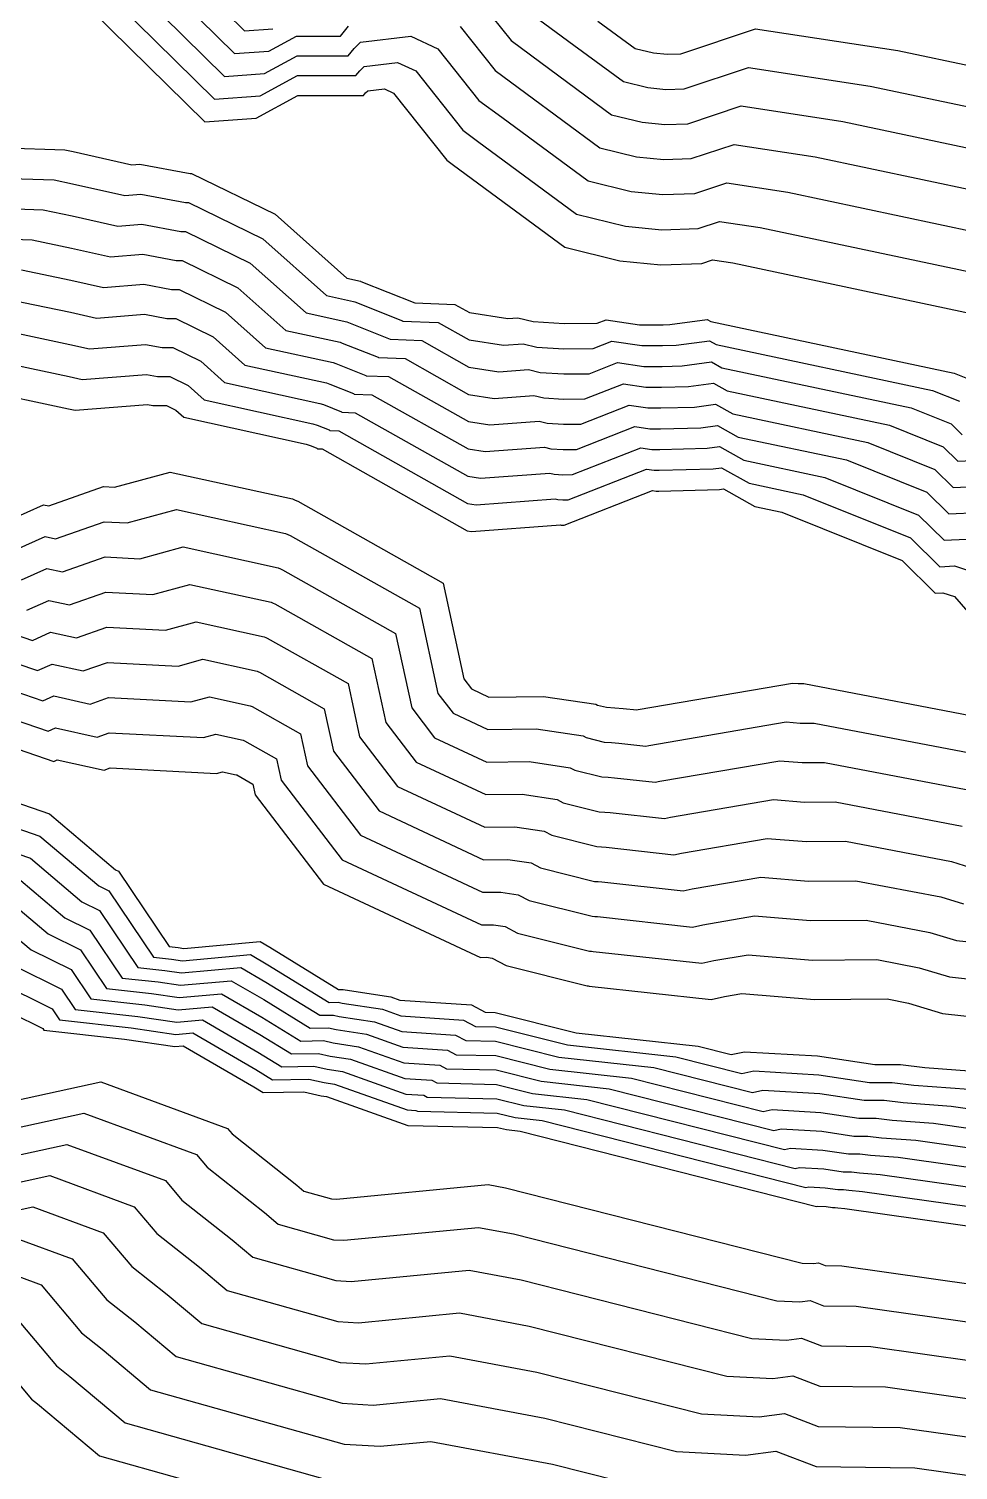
# Model space of a CAD drawing. Header units: millimetres. Extents: x 1157528 to 1158127, y 1280646 to 1281429.
# Drawn here: x 1157977.8 to 1158015.2, y 1281276.3 to 1281334.3 of the extents above; entities that cross this region are included whole.
import ezdxf

# ---------------------------------------------------------------- set-up
doc = ezdxf.new("R2010")
doc.units = ezdxf.units.MM
doc.layers.add('OCTUBRE', color=31, linetype='Continuous')

msp = doc.modelspace()

# ---------------------------------------------------------------- linework, layer by layer
at = {"layer": 'OCTUBRE', "flags": 128}
for points, elevation in [([(1157983.544, 1281337.129), (1157986.497, 1281334.219), (1157987.647, 1281334.304)], 262.5), ([(1157981.564, 1281336.464), (1157985.698, 1281332.389), (1157987.308, 1281332.508), (1157988.62, 1281333.216), (1157990.674, 1281333.216), (1157990.921, 1281333.511), (1157991.18, 1281333.761), (1157993.2, 1281334.013), (1157994.29, 1281333.504), (1157995.945, 1281331.422), (1157996.859, 1281330.749), (1158000.345, 1281328.178), (1158002.068, 1281327.751), (1158003.348, 1281327.629), (1158004.633, 1281327.672), (1158005.924, 1281328.102), (1158008.379, 1281327.728), (1158015.963, 1281326.12)], 263.5), ([(1157982.554, 1281336.797), (1157986.097, 1281333.304), (1157987.477, 1281333.406), (1157988.602, 1281334.013), (1157990.363, 1281334.013), (1157990.692, 1281334.405)], 263), ([(1157980.574, 1281336.131), (1157985.298, 1281331.474), (1157987.138, 1281331.61), (1157988.638, 1281332.42), (1157990.985, 1281332.42), (1157991.15, 1281332.616), (1157991.323, 1281332.782), (1157992.669, 1281332.951), (1157993.396, 1281332.611), (1157995.298, 1281330.218), (1157995.89, 1281329.783), (1157999.873, 1281326.844), (1158001.844, 1281326.356), (1158003.306, 1281326.216), (1158004.774, 1281326.266), (1158005.635, 1281326.552), (1158007.272, 1281326.303), (1158015.958, 1281324.462)], 264), ([(1157979.584, 1281335.798), (1157984.899, 1281330.559), (1157986.969, 1281330.712), (1157988.656, 1281331.623), (1157991.297, 1281331.623), (1157991.379, 1281331.721), (1157991.465, 1281331.804), (1157992.138, 1281331.888), (1157992.502, 1281331.719), (1157994.651, 1281329.015), (1157994.921, 1281328.816), (1157999.402, 1281325.51), (1158001.619, 1281324.961), (1158003.264, 1281324.804), (1158004.915, 1281324.859), (1158005.346, 1281325.003), (1158006.164, 1281324.878), (1158015.952, 1281322.803)], 264.5), ([(1157996.077, 1281335.289), (1157997.238, 1281333.829), (1157998.797, 1281332.683), (1158001.287, 1281330.846), (1158002.518, 1281330.541), (1158003.432, 1281330.454), (1158004.35, 1281330.485), (1158006.503, 1281331.201), (1158010.594, 1281330.578), (1158015.974, 1281329.437)], 262.5), ([(1157997.885, 1281335.032), (1157999.766, 1281333.649), (1158001.758, 1281332.18), (1158002.743, 1281331.936), (1158003.474, 1281331.866), (1158004.208, 1281331.891), (1158006.792, 1281332.75), (1158011.702, 1281332.002), (1158015.98, 1281331.096)], 262), ([(1157995.184, 1281334.397), (1157996.591, 1281332.625), (1157997.828, 1281331.716), (1158000.816, 1281329.512), (1158002.293, 1281329.146), (1158003.39, 1281329.041), (1158004.491, 1281329.078), (1158006.213, 1281329.651), (1158009.487, 1281329.153), (1158015.969, 1281327.779)], 263), ([(1158000.735, 1281334.616), (1158002.229, 1281333.514), (1158002.968, 1281333.331), (1158003.516, 1281333.279), (1158004.066, 1281333.297), (1158007.081, 1281334.3), (1158012.809, 1281333.427), (1158015.985, 1281332.754)], 261.5), ([(1157976.838, 1281329.509), (1157979.273, 1281329.432), (1157979.606, 1281329.362), (1157981.97, 1281328.834), (1157982.293, 1281328.86), (1157984.312, 1281328.476), (1157984.373, 1281328.476), (1157987.736, 1281326.84), (1157990.623, 1281324.262), (1157991.17, 1281324.143), (1157991.192, 1281324.135), (1157993.357, 1281323.275), (1157993.36, 1281323.272), (1157994.976, 1281323.211), (1157995.561, 1281322.882), (1157997.109, 1281322.64), (1157997.507, 1281322.669), (1157998.128, 1281322.514), (1157999.371, 1281322.439), (1158000.709, 1281322.449), (1158001.059, 1281322.586), (1158002.414, 1281322.389), (1158003.36, 1281322.389), (1158003.631, 1281322.396), (1158005.139, 1281322.6), (1158005.278, 1281322.522), (1158015.079, 1281320.445), (1158015.618, 1281320.228)], 265.5), ([(1157976.683, 1281328.294), (1157978.835, 1281328.225), (1157979.583, 1281328.067), (1157981.685, 1281327.599), (1157982.331, 1281327.65), (1157984.125, 1281327.309), (1157984.247, 1281327.308), (1157987.237, 1281325.853), (1157989.803, 1281323.563), (1157990.897, 1281323.323), (1157990.94, 1281323.308), (1157992.865, 1281322.544), (1157992.871, 1281322.538), (1157994.307, 1281322.483), (1157995.55, 1281321.783), (1157996.926, 1281321.568), (1157997.722, 1281321.627), (1157998.269, 1281321.491), (1157999.363, 1281321.424), (1158000.542, 1281321.433), (1158001.292, 1281321.727), (1158002.496, 1281321.552), (1158003.337, 1281321.552), (1158003.88, 1281321.566), (1158005.22, 1281321.747), (1158005.499, 1281321.591), (1158014.211, 1281319.745), (1158015.289, 1281319.311)], 266), ([(1157976.528, 1281327.078), (1157978.396, 1281327.019), (1157979.56, 1281326.773), (1157981.399, 1281326.363), (1157982.369, 1281326.439), (1157983.939, 1281326.141), (1157984.122, 1281326.14), (1157986.737, 1281324.867), (1157988.982, 1281322.863), (1157990.624, 1281322.504), (1157990.689, 1281322.481), (1157992.373, 1281321.812), (1157992.382, 1281321.803), (1157993.639, 1281321.755), (1157995.539, 1281320.685), (1157996.742, 1281320.497), (1157997.936, 1281320.585), (1157998.409, 1281320.467), (1157999.356, 1281320.41), (1158000.375, 1281320.418), (1158001.526, 1281320.868), (1158002.579, 1281320.714), (1158003.315, 1281320.714), (1158004.13, 1281320.736), (1158005.302, 1281320.895), (1158005.72, 1281320.661), (1158013.343, 1281319.045), (1158014.96, 1281318.395), (1158015.403, 1281317.958)], 266.5), ([(1157976.373, 1281325.863), (1157977.958, 1281325.812), (1157979.537, 1281325.479), (1157981.113, 1281325.128), (1157982.406, 1281325.229), (1157983.752, 1281324.974), (1157983.996, 1281324.972), (1157986.238, 1281323.881), (1157988.162, 1281322.163), (1157990.351, 1281321.684), (1157990.438, 1281321.654), (1157991.881, 1281321.081), (1157991.893, 1281321.068), (1157992.97, 1281321.027), (1157995.527, 1281319.587), (1157996.559, 1281319.425), (1157998.151, 1281319.543), (1157998.55, 1281319.444), (1157999.349, 1281319.395), (1158000.208, 1281319.402), (1158001.759, 1281320.009), (1158002.662, 1281319.877), (1158003.292, 1281319.877), (1158004.379, 1281319.906), (1158005.384, 1281320.042), (1158005.941, 1281319.73), (1158012.475, 1281318.345), (1158014.631, 1281317.478), (1158015.222, 1281316.896), (1158017.021, 1281316.981)], 267), ([(1157977.519, 1281324.606), (1157979.514, 1281324.185), (1157980.827, 1281323.892), (1157982.444, 1281324.019), (1157983.565, 1281323.806), (1157983.87, 1281323.805), (1157985.738, 1281322.895), (1157987.342, 1281321.464), (1157990.079, 1281320.864), (1157990.187, 1281320.827), (1157991.39, 1281320.35), (1157991.404, 1281320.333), (1157992.302, 1281320.3), (1157995.516, 1281318.488), (1157996.376, 1281318.354), (1157998.366, 1281318.501), (1157998.691, 1281318.42), (1157999.341, 1281318.381), (1158000.042, 1281318.386), (1158001.992, 1281319.15), (1158002.745, 1281319.04), (1158003.27, 1281319.04), (1158004.628, 1281319.076), (1158005.465, 1281319.189), (1158006.162, 1281318.799), (1158011.607, 1281317.645), (1158014.302, 1281316.561), (1158015.041, 1281315.834), (1158016.54, 1281315.904)], 267.5), ([(1157977.081, 1281323.399), (1157979.491, 1281322.891), (1157980.542, 1281322.656), (1157982.481, 1281322.809), (1157983.378, 1281322.638), (1157983.744, 1281322.637), (1157985.239, 1281321.909), (1157986.522, 1281320.764), (1157989.806, 1281320.045), (1157989.935, 1281320), (1157990.898, 1281319.618), (1157990.915, 1281319.599), (1157991.633, 1281319.572), (1157995.505, 1281317.39), (1157996.193, 1281317.283), (1157998.581, 1281317.459), (1157998.832, 1281317.397), (1157999.334, 1281317.366), (1157999.875, 1281317.37), (1158002.225, 1281318.291), (1158002.827, 1281318.203), (1158003.248, 1281318.203), (1158004.877, 1281318.245), (1158005.547, 1281318.336), (1158006.383, 1281317.868), (1158010.739, 1281316.945), (1158013.974, 1281315.644), (1158014.86, 1281314.772), (1158016.059, 1281314.828)], 268), ([(1157976.643, 1281322.193), (1157979.468, 1281321.597), (1157980.256, 1281321.421), (1157982.519, 1281321.599), (1157983.191, 1281321.471), (1157983.618, 1281321.469), (1157984.739, 1281320.923), (1157985.702, 1281320.064), (1157989.533, 1281319.225), (1157989.684, 1281319.173), (1157990.406, 1281318.887), (1157990.426, 1281318.864), (1157990.965, 1281318.844), (1157995.494, 1281316.292), (1157996.01, 1281316.211), (1157998.795, 1281316.417), (1157998.972, 1281316.373), (1157999.327, 1281316.352), (1157999.708, 1281316.355), (1158002.458, 1281317.431), (1158002.91, 1281317.366), (1158003.225, 1281317.366), (1158005.126, 1281317.415), (1158005.629, 1281317.483), (1158006.604, 1281316.937), (1158009.871, 1281316.245), (1158013.645, 1281314.727), (1158014.679, 1281313.71), (1158015.578, 1281313.752)], 268.5), ([(1157976.204, 1281320.986), (1157979.445, 1281320.302), (1157979.97, 1281320.185), (1157982.556, 1281320.388), (1157983.005, 1281320.303), (1157983.493, 1281320.301), (1157984.24, 1281319.937), (1157984.881, 1281319.364), (1157989.26, 1281318.406), (1157989.433, 1281318.346), (1157989.914, 1281318.155), (1157989.937, 1281318.129), (1157990.296, 1281318.116), (1157995.482, 1281315.194), (1157995.826, 1281315.14), (1157999.01, 1281315.375), (1157999.113, 1281315.35), (1157999.319, 1281315.337), (1157999.541, 1281315.339), (1158002.692, 1281316.572), (1158002.993, 1281316.528), (1158003.203, 1281316.528), (1158005.376, 1281316.585), (1158005.711, 1281316.631), (1158006.825, 1281316.007), (1158009.003, 1281315.545), (1158013.316, 1281313.811), (1158014.497, 1281312.647), (1158015.097, 1281312.676), (1158016.04, 1281312.364)], 269), ([(1157975.766, 1281319.78), (1157979.422, 1281319.008), (1157979.685, 1281318.95), (1157982.593, 1281319.178), (1157982.818, 1281319.136), (1157983.367, 1281319.133), (1157983.74, 1281318.951), (1157984.061, 1281318.665), (1157988.987, 1281317.586), (1157989.181, 1281317.519), (1157989.422, 1281317.424), (1157989.448, 1281317.395), (1157989.628, 1281317.388), (1157995.471, 1281314.095), (1157995.643, 1281314.068), (1157999.225, 1281314.333), (1157999.254, 1281314.326), (1157999.312, 1281314.323), (1157999.374, 1281314.323), (1158002.925, 1281315.713), (1158003.075, 1281315.691), (1158003.18, 1281315.691), (1158005.625, 1281315.755), (1158005.792, 1281315.778), (1158007.046, 1281315.076), (1158008.135, 1281314.845), (1158012.987, 1281312.894), (1158014.316, 1281311.585), (1158014.616, 1281311.599), (1158015.087, 1281311.443), (1158015.987, 1281310.413)], 269.5), ([(1157977.1, 1281314.553), (1157978.409, 1281315.142), (1157978.619, 1281315.096), (1157980.822, 1281315.875), (1157981.269, 1281315.852), (1157983.505, 1281316.457), (1157988.431, 1281315.379), (1157988.541, 1281315.33), (1157988.651, 1281315.283), (1157994.502, 1281311.986), (1157995.339, 1281308.128), (1157995.645, 1281307.728), (1157996.347, 1281307.4), (1157998.538, 1281307.426), (1158000.655, 1281307.113), (1158000.717, 1281307.079), (1158001.08, 1281306.988), (1158001.414, 1281306.97), (1158001.748, 1281306.942), (1158002.294, 1281306.882), (1158002.354, 1281306.895), (1158008.571, 1281307.958), (1158008.798, 1281307.94), (1158009.025, 1281307.941), (1158016.71, 1281306.469)], 270.5), ([(1157977.315, 1281313.335), (1157978.479, 1281313.858), (1157978.897, 1281313.766), (1157980.856, 1281314.459), (1157981.781, 1281314.412), (1157983.769, 1281314.949), (1157988.148, 1281313.991), (1157988.245, 1281313.948), (1157988.344, 1281313.905), (1157993.544, 1281310.975), (1157994.288, 1281307.545), (1157994.9, 1281306.745), (1157996.304, 1281306.089), (1157998.251, 1281306.113), (1158000.133, 1281305.834), (1158000.258, 1281305.768), (1158000.983, 1281305.586), (1158001.28, 1281305.569), (1158001.576, 1281305.544), (1158002.669, 1281305.424), (1158002.789, 1281305.451), (1158008.315, 1281306.396), (1158008.881, 1281306.35), (1158009.444, 1281306.354), (1158016.276, 1281305.045)], 271), ([(1157977.53, 1281312.117), (1157978.548, 1281312.575), (1157979.176, 1281312.437), (1157980.89, 1281313.043), (1157982.294, 1281312.971), (1157984.033, 1281313.441), (1157987.864, 1281312.603), (1157987.95, 1281312.565), (1157988.036, 1281312.528), (1157992.587, 1281309.964), (1157993.238, 1281306.963), (1157994.155, 1281305.763), (1157996.261, 1281304.779), (1157997.965, 1281304.799), (1157999.612, 1281304.556), (1157999.798, 1281304.456), (1158000.885, 1281304.183), (1158001.145, 1281304.169), (1158001.405, 1281304.147), (1158003.044, 1281303.967), (1158003.224, 1281304.007), (1158008.06, 1281304.834), (1158008.963, 1281304.76), (1158009.863, 1281304.767), (1158015.841, 1281303.622)], 271.5), ([(1157977.745, 1281310.899), (1157978.618, 1281311.292), (1157979.454, 1281311.107), (1157980.924, 1281311.627), (1157982.806, 1281311.53), (1157984.297, 1281311.933), (1157987.581, 1281311.215), (1157987.654, 1281311.182), (1157987.728, 1281311.15), (1157991.629, 1281308.953), (1157992.187, 1281306.38), (1157993.41, 1281304.781), (1157996.218, 1281303.469), (1157997.678, 1281303.486), (1157999.09, 1281303.277), (1157999.338, 1281303.145), (1158000.788, 1281302.781), (1158001.011, 1281302.768), (1158001.233, 1281302.749), (1158003.419, 1281302.509), (1158003.659, 1281302.563), (1158007.804, 1281303.271), (1158009.046, 1281303.17), (1158010.282, 1281303.179), (1158015.406, 1281302.198)], 272), ([(1157976.561, 1281310.159), (1157977.96, 1281309.682), (1157978.687, 1281310.008), (1157979.733, 1281309.778), (1157980.957, 1281310.211), (1157983.319, 1281310.089), (1157984.562, 1281310.425), (1157987.298, 1281309.826), (1157987.359, 1281309.799), (1157987.421, 1281309.773), (1157990.671, 1281307.941), (1157991.136, 1281305.798), (1157992.665, 1281303.798), (1157996.174, 1281302.158), (1157997.392, 1281302.173), (1157998.568, 1281301.999), (1157998.879, 1281301.833), (1158000.691, 1281301.378), (1158000.877, 1281301.368), (1158001.062, 1281301.352), (1158003.795, 1281301.052), (1158004.094, 1281301.119), (1158007.548, 1281301.709), (1158009.128, 1281301.58), (1158010.702, 1281301.592), (1158014.971, 1281300.774), (1158015.737, 1281300.542)], 272.5), ([(1157976.492, 1281309.038), (1157978.174, 1281308.464), (1157978.756, 1281308.725), (1157980.012, 1281308.449), (1157980.991, 1281308.795), (1157983.832, 1281308.649), (1157984.826, 1281308.918), (1157987.015, 1281308.438), (1157987.064, 1281308.417), (1157987.113, 1281308.396), (1157989.713, 1281306.93), (1157990.085, 1281305.216), (1157991.92, 1281302.816), (1157996.131, 1281300.848), (1157997.105, 1281300.86), (1157998.046, 1281300.721), (1157998.419, 1281300.521), (1158000.594, 1281299.975), (1158000.742, 1281299.967), (1158000.891, 1281299.955), (1158004.17, 1281299.595), (1158004.529, 1281299.674), (1158007.292, 1281300.147), (1158009.211, 1281299.99), (1158011.121, 1281300.004), (1158014.537, 1281299.35), (1158015.455, 1281299.071)], 273), ([(1157976.423, 1281307.917), (1157978.389, 1281307.246), (1157978.826, 1281307.442), (1157980.29, 1281307.119), (1157981.025, 1281307.379), (1157984.344, 1281307.208), (1157985.09, 1281307.41), (1157986.732, 1281307.05), (1157986.768, 1281307.034), (1157986.805, 1281307.018), (1157988.755, 1281305.919), (1157989.034, 1281304.633), (1157991.175, 1281301.834), (1157996.088, 1281299.538), (1157996.819, 1281299.547), (1157997.524, 1281299.442), (1157997.959, 1281299.21), (1158000.497, 1281298.573), (1158000.608, 1281298.567), (1158000.719, 1281298.557), (1158004.545, 1281298.137), (1158004.964, 1281298.23), (1158007.036, 1281298.585), (1158009.293, 1281298.4), (1158011.54, 1281298.417), (1158014.102, 1281297.926), (1158015.173, 1281297.601), (1158017.176, 1281297.38)], 273.5), ([(1157976.354, 1281306.796), (1157978.604, 1281306.028), (1157978.895, 1281306.159), (1157980.569, 1281305.79), (1157981.059, 1281305.963), (1157984.857, 1281305.767), (1157985.354, 1281305.902), (1157986.448, 1281305.662), (1157986.473, 1281305.651), (1157986.497, 1281305.641), (1157987.798, 1281304.908), (1157987.984, 1281304.051), (1157990.429, 1281300.851), (1157996.045, 1281298.228), (1157996.532, 1281298.233), (1157997.003, 1281298.164), (1157997.499, 1281297.898), (1158000.399, 1281297.17), (1158000.474, 1281297.166), (1158000.548, 1281297.16), (1158004.92, 1281296.68), (1158005.399, 1281296.786), (1158006.781, 1281297.022), (1158009.376, 1281296.81), (1158011.959, 1281296.83), (1158013.667, 1281296.503), (1158014.891, 1281296.131), (1158017.181, 1281295.878)], 274), ([(1157976.285, 1281305.675), (1157978.819, 1281304.81), (1157978.965, 1281304.875), (1157980.847, 1281304.46), (1157981.092, 1281304.547), (1157985.369, 1281304.327), (1157985.618, 1281304.394), (1157986.165, 1281304.274), (1157986.177, 1281304.269), (1157986.19, 1281304.263), (1157986.84, 1281303.897), (1157986.933, 1281303.468), (1157989.684, 1281299.869), (1157996.002, 1281296.917), (1157996.246, 1281296.92), (1157996.481, 1281296.885), (1157997.04, 1281296.587), (1158000.302, 1281295.768), (1158000.339, 1281295.766), (1158000.376, 1281295.762), (1158005.295, 1281295.222), (1158005.834, 1281295.342), (1158006.525, 1281295.46), (1158009.458, 1281295.221), (1158012.379, 1281295.242), (1158013.233, 1281295.079), (1158014.61, 1281294.66), (1158017.185, 1281294.377)], 274.5), ([(1157976.114, 1281303.563), (1157978.65, 1281302.697), (1157981.311, 1281300.438), (1157981.424, 1281300.383), (1157983.471, 1281297.351), (1157983.832, 1281297.311), (1157984.056, 1281297.278), (1157987.13, 1281297.554), (1157987.523, 1281297.326), (1157990.293, 1281295.622), (1157990.475, 1281295.626), (1157990.553, 1281295.608), (1157992.389, 1281295.329), (1157992.755, 1281295.2), (1157995.64, 1281295.001), (1157996.192, 1281294.706), (1157996.592, 1281294.697), (1157999.855, 1281293.878), (1158004.773, 1281293.338), (1158006.099, 1281293.001), (1158006.638, 1281293.121), (1158009.58, 1281292.949), (1158011.887, 1281292.603), (1158012.916, 1281292.603), (1158013.891, 1281292.484), (1158016.387, 1281292.291)], 275.5), ([(1157976.013, 1281302.571), (1157978.267, 1281301.802), (1157980.632, 1281299.794), (1157981.043, 1281299.592), (1157982.84, 1281296.93), (1157983.563, 1281296.85), (1157984.011, 1281296.784), (1157986.743, 1281297.029), (1157987.443, 1281296.622), (1157989.912, 1281295.104), (1157990.278, 1281295.111), (1157990.433, 1281295.075), (1157992.065, 1281294.827), (1157992.796, 1281294.569), (1157995.321, 1281294.395), (1157995.804, 1281294.137), (1157996.604, 1281294.119), (1157999.504, 1281293.391), (1158003.876, 1281292.911), (1158006.529, 1281292.237), (1158007.008, 1281292.344), (1158009.622, 1281292.191), (1158011.673, 1281291.883), (1158012.588, 1281291.883), (1158013.455, 1281291.777), (1158015.673, 1281291.606)], 276), ([(1157975.911, 1281301.58), (1157977.883, 1281300.906), (1157979.953, 1281299.15), (1157980.662, 1281298.801), (1157982.209, 1281296.509), (1157983.293, 1281296.389), (1157983.965, 1281296.289), (1157986.356, 1281296.504), (1157987.363, 1281295.919), (1157989.532, 1281294.585), (1157990.08, 1281294.596), (1157990.313, 1281294.543), (1157991.741, 1281294.326), (1157992.838, 1281293.938), (1157995.001, 1281293.789), (1157995.415, 1281293.568), (1157996.616, 1281293.541), (1157999.154, 1281292.904), (1158002.979, 1281292.484), (1158006.958, 1281291.474), (1158007.377, 1281291.567), (1158009.665, 1281291.433), (1158011.46, 1281291.164), (1158012.26, 1281291.164), (1158013.019, 1281291.071), (1158014.959, 1281290.921), (1158018.626, 1281290.402)], 276.5), ([(1157977.5, 1281300.011), (1157979.274, 1281298.506), (1157980.281, 1281298.009), (1157981.579, 1281296.087), (1157983.023, 1281295.928), (1157983.92, 1281295.795), (1157985.969, 1281295.979), (1157987.283, 1281295.216), (1157989.152, 1281294.067), (1157989.883, 1281294.081), (1157990.193, 1281294.01), (1157991.417, 1281293.824), (1157992.879, 1281293.307), (1157994.682, 1281293.183), (1157995.027, 1281292.998), (1157996.628, 1281292.963), (1157998.803, 1281292.417), (1158002.082, 1281292.057), (1158007.387, 1281290.71), (1158007.747, 1281290.79), (1158009.707, 1281290.675), (1158011.246, 1281290.444), (1158011.932, 1281290.444), (1158012.582, 1281290.365), (1158014.245, 1281290.236), (1158019.086, 1281289.551)], 277), ([(1157977.117, 1281299.116), (1157978.595, 1281297.861), (1157979.9, 1281297.218), (1157980.948, 1281295.666), (1157982.754, 1281295.467), (1157983.874, 1281295.301), (1157985.582, 1281295.454), (1157987.202, 1281294.513), (1157988.771, 1281293.548), (1157989.685, 1281293.566), (1157990.073, 1281293.477), (1157991.093, 1281293.322), (1157992.921, 1281292.676), (1157994.363, 1281292.577), (1157994.639, 1281292.429), (1157996.64, 1281292.384), (1157998.453, 1281291.93), (1158001.185, 1281291.63), (1158007.816, 1281289.946), (1158008.116, 1281290.012), (1158009.75, 1281289.917), (1158011.032, 1281289.725), (1158011.604, 1281289.725), (1158012.146, 1281289.658), (1158013.532, 1281289.552), (1158019.547, 1281288.7)], 277.5), ([(1157976.733, 1281298.221), (1157977.916, 1281297.217), (1157979.519, 1281296.427), (1157980.317, 1281295.245), (1157982.484, 1281295.005), (1157983.829, 1281294.807), (1157985.195, 1281294.93), (1157987.122, 1281293.81), (1157988.391, 1281293.03), (1157989.488, 1281293.05), (1157989.954, 1281292.944), (1157990.77, 1281292.82), (1157992.962, 1281292.045), (1157994.044, 1281291.971), (1157994.251, 1281291.86), (1157996.653, 1281291.806), (1157998.103, 1281291.442), (1158000.289, 1281291.202), (1158008.246, 1281289.182), (1158008.485, 1281289.235), (1158009.793, 1281289.159), (1158010.818, 1281289.005), (1158011.275, 1281289.005), (1158011.709, 1281288.952), (1158012.818, 1281288.867), (1158020.007, 1281287.849)], 278), ([(1157977.236, 1281296.573), (1157979.138, 1281295.636), (1157979.686, 1281294.824), (1157982.214, 1281294.544), (1157983.783, 1281294.313), (1157984.808, 1281294.405), (1157987.042, 1281293.107), (1157988.011, 1281292.511), (1157989.29, 1281292.535), (1157989.834, 1281292.411), (1157990.446, 1281292.318), (1157993.004, 1281291.415), (1157993.725, 1281291.365), (1157993.863, 1281291.291), (1157996.665, 1281291.228), (1157997.752, 1281290.955), (1157999.392, 1281290.775), (1158008.675, 1281288.418), (1158008.855, 1281288.458), (1158009.835, 1281288.401), (1158010.604, 1281288.285), (1158010.947, 1281288.286), (1158011.272, 1281288.246), (1158012.104, 1281288.182), (1158020.467, 1281286.998)], 278.5), ([(1157976.557, 1281295.929), (1157978.757, 1281294.845), (1157979.055, 1281294.403), (1157981.944, 1281294.083), (1157983.738, 1281293.818), (1157984.421, 1281293.88), (1157986.962, 1281292.404), (1157987.63, 1281291.992), (1157989.093, 1281292.02), (1157989.714, 1281291.879), (1157990.122, 1281291.817), (1157993.046, 1281290.784), (1157993.406, 1281290.759), (1157993.474, 1281290.722), (1157996.677, 1281290.65), (1157997.402, 1281290.468), (1157998.495, 1281290.348), (1158009.104, 1281287.655), (1158009.224, 1281287.681), (1158009.878, 1281287.643), (1158010.391, 1281287.566), (1158010.619, 1281287.566), (1158010.836, 1281287.54), (1158011.39, 1281287.497), (1158020.927, 1281286.147)], 279), ([(1157975.878, 1281295.284), (1157978.376, 1281294.053), (1157978.424, 1281293.982), (1157981.675, 1281293.622), (1157983.692, 1281293.324), (1157984.034, 1281293.355), (1157986.881, 1281291.7), (1157987.25, 1281291.474), (1157988.896, 1281291.505), (1157989.594, 1281291.346), (1157989.798, 1281291.315), (1157993.08, 1281290.155), (1157993.081, 1281290.151), (1157993.094, 1281290.153), (1157996.689, 1281290.072), (1157997.051, 1281289.981), (1157997.598, 1281289.921), (1158009.534, 1281286.891), (1158009.594, 1281286.904), (1158009.92, 1281286.885), (1158010.177, 1281286.846), (1158010.291, 1281286.847), (1158010.4, 1281286.833), (1158010.677, 1281286.812), (1158021.387, 1281285.296)], 279.5), ([(1157976.412, 1281290.971), (1157980.721, 1281291.903), (1157985.818, 1281290.027), (1157986.003, 1281289.807), (1157988.612, 1281287.743), (1157988.89, 1281287.51), (1157990.004, 1281287.197), (1157990.211, 1281287.185), (1157996.316, 1281287.771), (1157997.016, 1281287.639), (1158008.952, 1281284.609), (1158009.416, 1281284.586), (1158009.619, 1281284.613), (1158009.89, 1281284.508), (1158010.551, 1281284.501), (1158021.246, 1281282.987)], 280.5), ([(1157976.207, 1281289.817), (1157980.036, 1281290.646), (1157984.567, 1281288.978), (1157984.993, 1281288.473), (1157987.306, 1281286.643), (1157987.862, 1281286.177), (1157990.091, 1281285.55), (1157990.505, 1281285.526), (1157995.931, 1281286.047), (1157997.331, 1281285.784), (1158007.941, 1281283.091), (1158008.869, 1281283.044), (1158009.275, 1281283.098), (1158009.816, 1281282.89), (1158011.138, 1281282.874), (1158020.646, 1281281.528)], 281), ([(1157976.001, 1281288.663), (1157979.352, 1281289.388), (1157983.316, 1281287.929), (1157983.983, 1281287.139), (1157986, 1281285.543), (1157986.835, 1281284.843), (1157990.177, 1281283.904), (1157990.799, 1281283.868), (1157995.547, 1281284.323), (1157997.646, 1281283.929), (1158006.93, 1281281.572), (1158008.322, 1281281.503), (1158008.93, 1281281.584), (1158009.742, 1281281.271), (1158011.726, 1281281.248), (1158020.045, 1281280.07)], 281.5), ([(1157975.796, 1281287.509), (1157978.668, 1281288.131), (1157982.066, 1281286.88), (1157982.973, 1281285.805), (1157984.694, 1281284.443), (1157985.807, 1281283.51), (1157990.263, 1281282.257), (1157991.092, 1281282.209), (1157995.162, 1281282.6), (1157997.961, 1281282.074), (1158005.919, 1281280.054), (1158007.775, 1281279.961), (1158008.586, 1281280.069), (1158009.669, 1281279.652), (1158012.314, 1281279.621), (1158019.444, 1281278.612)], 282), ([(1157975.59, 1281286.355), (1157977.984, 1281286.873), (1157980.815, 1281285.831), (1157981.963, 1281284.471), (1157983.388, 1281283.343), (1157984.779, 1281282.177), (1157990.35, 1281280.611), (1157991.386, 1281280.551), (1157994.777, 1281280.877), (1157998.276, 1281280.219), (1158004.907, 1281278.536), (1158007.228, 1281278.42), (1158008.242, 1281278.555), (1158009.596, 1281278.033), (1158012.901, 1281277.995), (1158018.843, 1281277.154), (1158021.076, 1281277.442), (1158022.457, 1281276.601), (1158023.289, 1281275.772)], 282.5), ([(1157977.299, 1281285.615), (1157979.564, 1281284.781), (1157980.953, 1281283.136), (1157982.082, 1281282.243), (1157983.751, 1281280.844), (1157990.436, 1281278.965), (1157991.679, 1281278.893), (1157994.392, 1281279.153), (1157998.592, 1281278.365), (1158003.896, 1281277.018), (1158006.68, 1281276.879), (1158007.898, 1281277.041), (1158009.522, 1281276.415), (1158013.489, 1281276.368), (1158018.243, 1281275.695)], 283), ([(1157976.615, 1281284.358), (1157978.314, 1281283.732), (1157979.943, 1281281.802), (1157980.776, 1281281.143), (1157982.723, 1281279.511), (1157990.522, 1281277.318), (1157991.972, 1281277.234), (1157994.007, 1281277.43), (1157998.907, 1281276.51), (1158002.885, 1281275.5)], 283.5), ([(1157977.063, 1281282.683), (1157978.933, 1281280.468), (1157979.47, 1281280.043), (1157981.696, 1281278.177), (1157990.608, 1281275.672)], 284), ([(1157975.813, 1281281.634), (1157977.923, 1281279.134), (1157978.164, 1281278.943), (1157980.668, 1281276.844), (1157990.695, 1281274.025)], 284.5)]:
    msp.add_lwpolyline(points, dxfattribs=dict(at, elevation=elevation))

doc.saveas('drawing.dxf')
